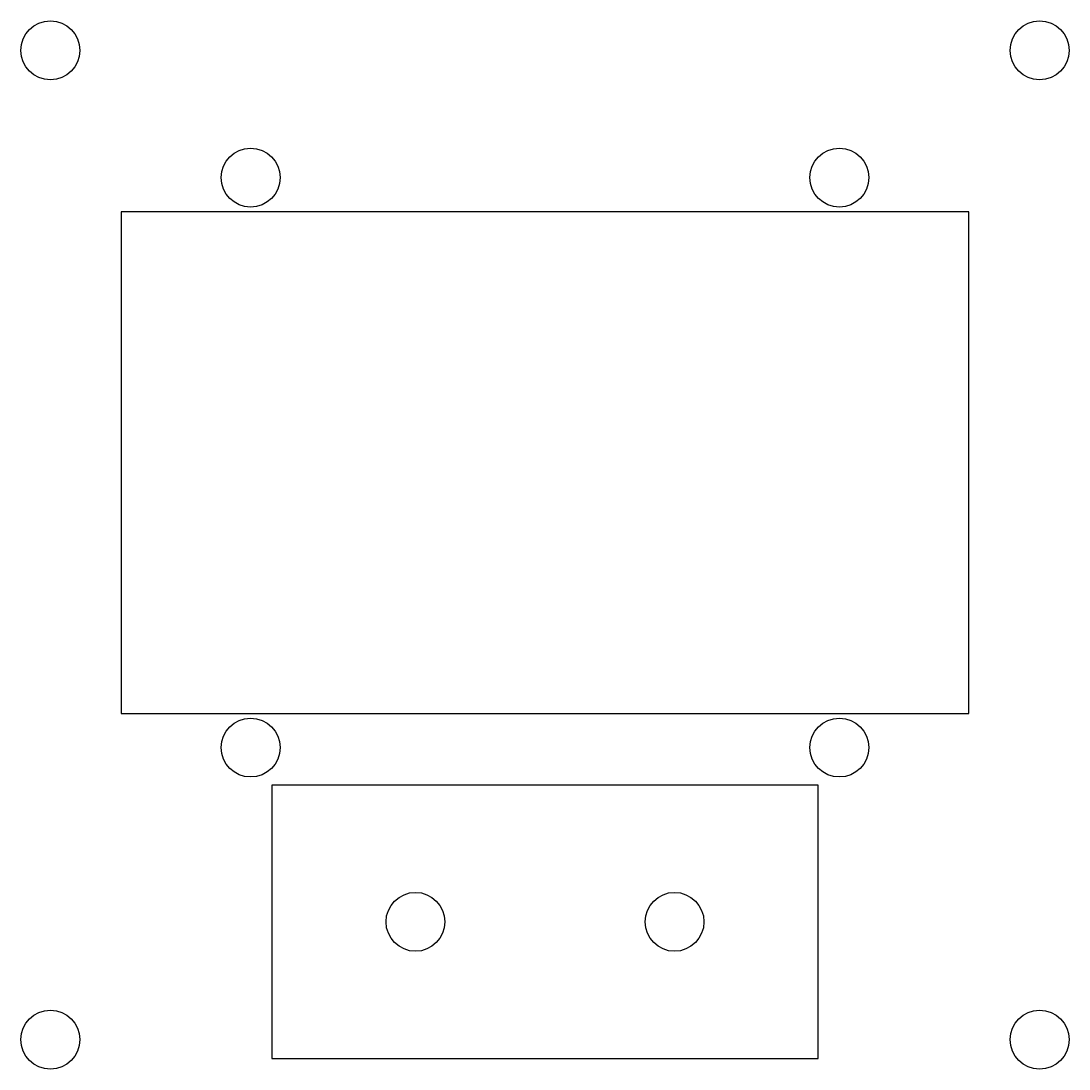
# Model space of a CAD drawing. Header units: millimetres. Extents: x 2.8 to 47.2, y 2.8 to 47.2.
import ezdxf

# ---------------------------------------------------------------- set-up
doc = ezdxf.new("R2010")
doc.units = ezdxf.units.MM
for name, color, linetype in [('mount_screws', 7, 'CONTINUOUS'), ('ptc_pocket', 7, 'CONTINUOUS'), ('ptc_screws', 7, 'CONTINUOUS'), ('tfuse_pocket', 7, 'CONTINUOUS'), ('tfuse_screws', 7, 'CONTINUOUS')]:
    doc.layers.add(name, color=color, linetype=linetype)

msp = doc.modelspace()

# ---------------------------------------------------------------- linework, layer by layer
at = {"layer": 'mount_screws'}
for centre in [(4, 46), (46, 46), (4, 4), (46, 4)]:
    msp.add_circle(centre, 1.25, dxfattribs=at)
at = {"layer": 'ptc_pocket'}
for p, q in [((7, 39.15), (7, 17.85)), ((43, 39.15), (7, 39.15)), ((43, 17.85), (43, 39.15)), ((7, 17.85), (43, 17.85))]:
    msp.add_line(p, q, dxfattribs=at)
at = {"layer": 'ptc_screws'}
for centre in [(12.5, 40.6), (37.5, 40.6), (12.5, 16.4), (37.5, 16.4)]:
    msp.add_circle(centre, 1.25, dxfattribs=at)
at = {"layer": 'tfuse_pocket'}
for p, q in [((13.4, 14.8), (13.4, 3.2)), ((36.6, 14.8), (13.4, 14.8)), ((36.6, 3.2), (36.6, 14.8)), ((13.4, 3.2), (36.6, 3.2))]:
    msp.add_line(p, q, dxfattribs=at)
at = {"layer": 'tfuse_screws'}
for centre in [(19.5, 9), (30.5, 9)]:
    msp.add_circle(centre, 1.25, dxfattribs=at)

doc.saveas('drawing.dxf')
